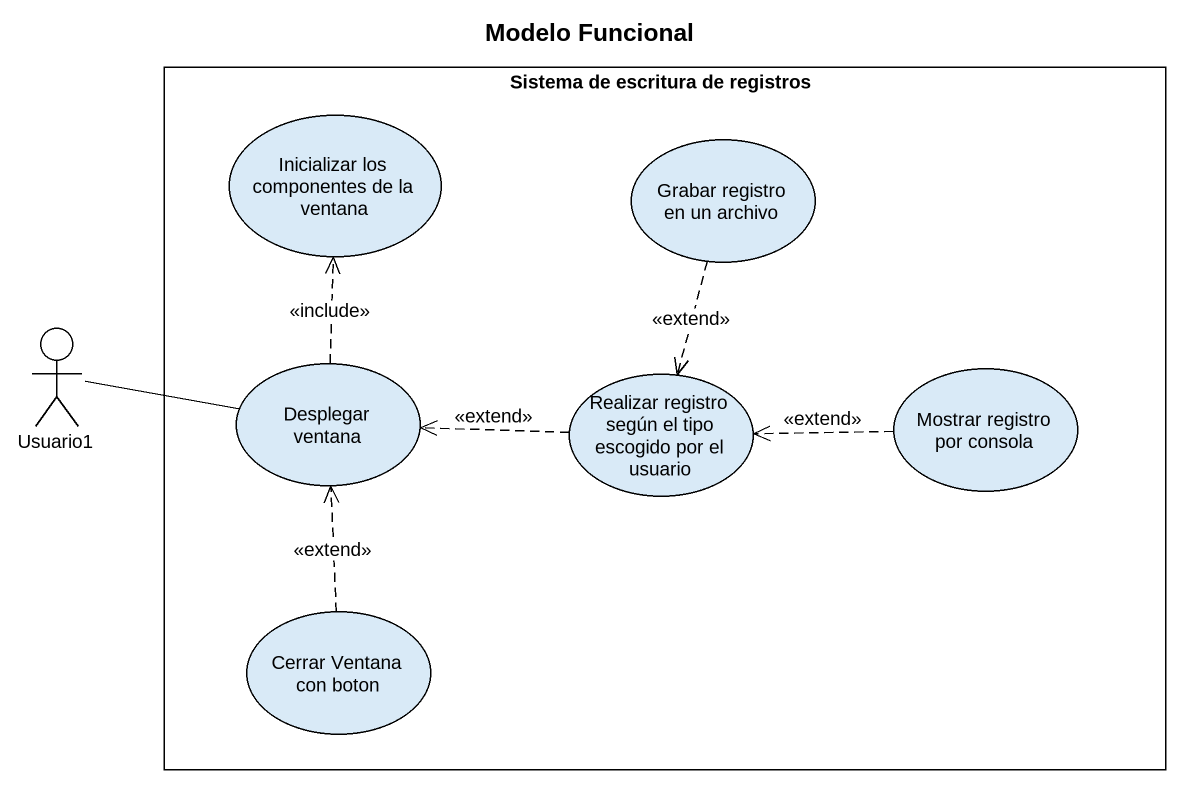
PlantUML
@startuml
title Modelo Funcional
rectangle "Sistema de escritura de registros" as Sistema_de_escritura_de {
  usecase "Inicializar los componentes de la ventana" as Inicializar_los_componentes
  usecase "Grabar registro en un archivo" as Grabar_registro_en_un
  usecase "Desplegar ventana" as Desplegar_ventana
  usecase "Realizar registro según el tipo escogido por el usuario" as Realizar_registro_según_el
  usecase "Mostrar registro por consola" as Mostrar_registro_por_consola
  usecase "Cerrar Ventana con boton" as Cerrar_Ventana_con_boton
}
actor Usuario1
Grabar_registro_en_un ..> Realizar_registro_según_el : <<extend>>
Usuario1 -right- Desplegar_ventana
Desplegar_ventana .up.> Inicializar_los_componentes : <<include>>
Realizar_registro_según_el .left.> Desplegar_ventana : <<extend>>
Mostrar_registro_por_consola .left.> Realizar_registro_según_el : <<extend>>
Cerrar_Ventana_con_boton .up.> Desplegar_ventana : <<extend>>
@enduml
